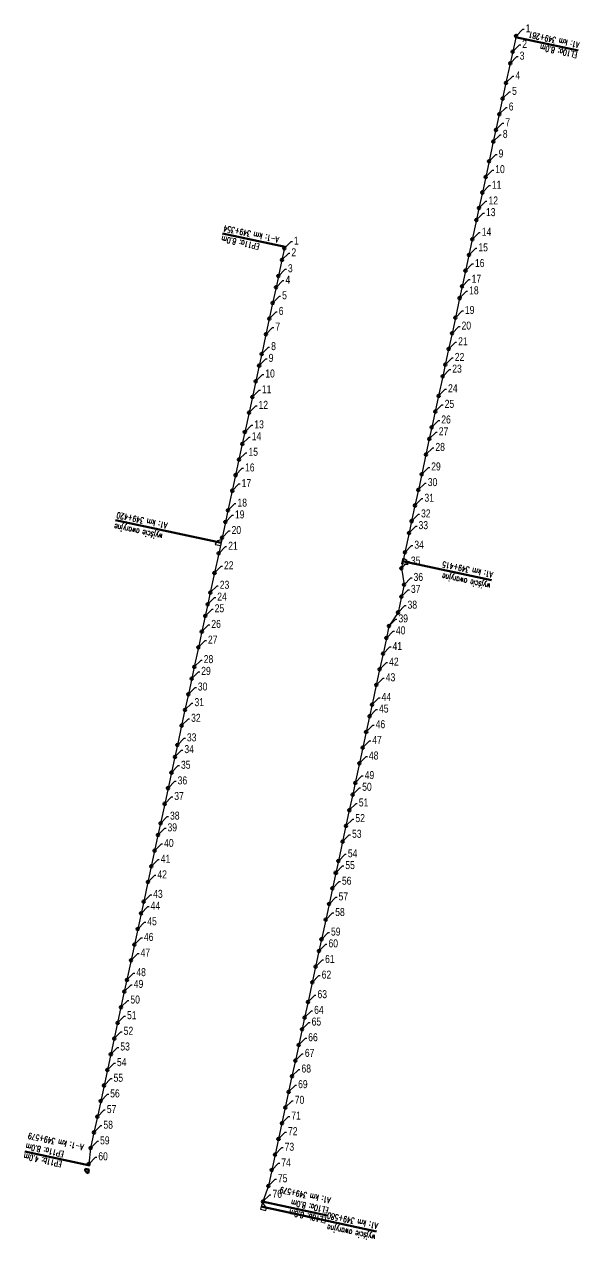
# Model space of a CAD drawing. Header units: metres. Extents: x 7402779 to 7405920, y 5696902 to 5712005.
# Drawn here: x 7405181.2 to 7405319.9, y 5699068.1 to 5699371.8 of the extents above; entities that cross this region are included whole.
import ezdxf

# ---------------------------------------------------------------- set-up
doc = ezdxf.new("R2010")
doc.units = ezdxf.units.M
for name, color, linetype in [('Drzwi ewakuacyjne', 100, 'Continuous'), ('Drzwi ewakuacyjne_opis', 7, 'Continuous'), ('Ekran_akustyczny', 100, 'Continuous'), ('Ekran_akustyczny_4m_opis', 7, 'Continuous'), ('Ekran_akustyczny_8m_opis', 7, 'Continuous'), ('Ekran_akustyczny_pale', 100, 'Continuous'), ('Ekran_akustyczny_pale_opis', 1, 'Continuous')]:
    doc.layers.add(name, color=color, linetype=linetype)
doc.styles.add('CDMSTYLE', font='CDMSIMPL', dxfattribs={"width": 0.8, "bigfont": 'CDMBIGPL'})
doc.styles.add('simplex 0.60', font='simplex.shx', dxfattribs={"width": 0.6})
doc.dimstyles.new('CDM-ME200MM', dxfattribs={"dimscale": 0.2, "dimtxt": 2.5, "dimasz": 1.5, "dimexe": 1.5, "dimexo": 5, "dimgap": 0.5, "dimtad": 1, "dimdec": 0, "dimlfac": 1000, "dimrnd": 1, "dimzin": 9, "dimtxsty": 'CDMSTYLE', "dimblk": 'OBLIQUE', "dimcen": 2.5, "dimdle": 1.5, "dimclrd": 9, "dimclre": 9, "dimadec": 1, "dimazin": 2, "dimtfac": 1, "dimtdec": 0, "dimtix": 1, "dimtmove": 2, "dimatfit": 3, "dimldrblk": 'NONE', "dimfxl": 1, "dimtvp": 1, "dimtolj": 1, "dimtzin": 0, "dimlwd": 25, "dimlwe": 25, "dimarcsym": 0})

# ---------------------------------------------------------------- blocks, each defined once
blk = doc.blocks.new('Wyjście awaryjne')
at = {"layer": 'Drzwi ewakuacyjne'}
blk.add_lwpolyline([(0, 0), (-1.4, 0, 0.414214), (0, -1.4)], format="xyb", close=True, dxfattribs=at)
blk = doc.blocks.new('_None')
blk = doc.blocks.new('_OBLIQUE')
at = {"color": 0, "linetype": 'ByBlock'}
blk.add_line((-0.5, -0.5), (0.5, 0.5), dxfattribs=at)

msp = doc.modelspace()

# ---------------------------------------------------------------- linework, layer by layer
at = {"layer": 'Drzwi ewakuacyjne', "lineweight": 100}
msp.add_lwpolyline([(7405196.43, 5699085.82), (7405197.31, 5699085.63), (7405197.12, 5699084.75, -0.414214)], format="xyb", close=True, dxfattribs=at)
at = {"layer": 'Drzwi ewakuacyjne_opis', "lineweight": 100}
for p, q in [((7405204.01, 5699247.91), (7405230.42, 5699242.23)), ((7405297.91, 5699232.91), (7405275.68, 5699237.7)), ((7405269.2, 5699070.21), (7405240.34, 5699076.42))]:
    msp.add_line(p, q, dxfattribs=at)
at = {"layer": 'Ekran_akustyczny', "linetype": 'Continuous', "lineweight": -3}
for points in [[(7405304.04, 5699368.88), (7405303.19, 5699364.97), (7405302.56, 5699362.04), (7405301.51, 5699357.15), (7405300.67, 5699353.24), (7405299.83, 5699349.33), (7405298.98, 5699345.42), (7405298.35, 5699342.49), (7405297.3, 5699337.6), (7405296.46, 5699333.69), (7405295.62, 5699329.78), (7405294.77, 5699325.87), (7405294.14, 5699322.93), (7405293.09, 5699318.05), (7405292.25, 5699314.14), (7405291.4, 5699310.23), (7405290.56, 5699306.32), (7405289.93, 5699303.38), (7405288.88, 5699298.5), (7405288.04, 5699294.58), (7405287.19, 5699290.67), (7405286.35, 5699286.76), (7405285.72, 5699283.83), (7405284.67, 5699278.94), (7405283.83, 5699275.03), (7405282.98, 5699271.12), (7405282.35, 5699268.19), (7405281.51, 5699264.28), (7405280.46, 5699259.39), (7405279.62, 5699255.48), (7405278.77, 5699251.57), (7405277.93, 5699247.66), (7405277.3, 5699244.73), (7405276.25, 5699239.84), (7405275.39, 5699235.88), (7405276.04, 5699231.78), (7405275.4, 5699228.8), (7405274.55, 5699224.84), (7405272.28, 5699221.43), (7405271.64, 5699218.45), (7405270.8, 5699214.54), (7405269.95, 5699210.62), (7405269.11, 5699206.71), (7405268.06, 5699201.83), (7405267.43, 5699198.89), (7405266.59, 5699194.98), (7405265.74, 5699191.07), (7405264.9, 5699187.16), (7405263.85, 5699182.27), (7405263.22, 5699179.34), (7405262.38, 5699175.43), (7405261.53, 5699171.52), (7405260.69, 5699167.61), (7405259.64, 5699162.72), (7405259.01, 5699159.79), (7405258.17, 5699155.88), (7405257.32, 5699151.97), (7405256.48, 5699148.06), (7405255.43, 5699143.17), (7405254.8, 5699140.24), (7405253.95, 5699136.33), (7405253.11, 5699132.42), (7405252.06, 5699127.53), (7405251.22, 5699123.62), (7405250.59, 5699120.69), (7405249.74, 5699116.78), (7405248.9, 5699112.87), (7405248.06, 5699108.96), (7405247.22, 5699105.04), (7405246.38, 5699101.13), (7405245.53, 5699097.22), (7405244.69, 5699093.31), (7405243.85, 5699089.4), (7405243.01, 5699085.5), (7405242.16, 5699081.54), (7405240.81, 5699077.66)], [(7405246.17, 5699315.85), (7405245.54, 5699312.92), (7405244.68, 5699308.91), (7405244.07, 5699306.07), (7405243.23, 5699302.16), (7405242.38, 5699298.25), (7405241.54, 5699294.34), (7405240.49, 5699289.46), (7405239.86, 5699286.52), (7405239.02, 5699282.61), (7405238.17, 5699278.7), (7405237.33, 5699274.79), (7405236.28, 5699269.9), (7405235.65, 5699266.97), (7405234.81, 5699263.06), (7405233.96, 5699259.15), (7405233.12, 5699255.24), (7405232.07, 5699250.35), (7405231.44, 5699247.42), (7405230.59, 5699243.51), (7405229.75, 5699239.6), (7405228.7, 5699234.71), (7405227.65, 5699229.82), (7405227.02, 5699226.89), (7405226.38, 5699223.96), (7405225.54, 5699220.05), (7405224.7, 5699216.13), (7405223.65, 5699211.25), (7405223.02, 5699208.32), (7405222.17, 5699204.4), (7405221.33, 5699200.49), (7405220.49, 5699196.58), (7405219.44, 5699191.7), (7405218.81, 5699188.76), (7405217.96, 5699184.85), (7405217.12, 5699180.94), (7405216.28, 5699177.03), (7405215.23, 5699172.14), (7405214.59, 5699169.21), (7405213.75, 5699165.3), (7405212.91, 5699161.39), (7405212.07, 5699157.48), (7405211.02, 5699152.59), (7405210.38, 5699149.66), (7405209.54, 5699145.75), (7405208.7, 5699141.84), (7405207.86, 5699137.93), (7405206.8, 5699133.04), (7405206.17, 5699130.11), (7405205.33, 5699126.2), (7405204.49, 5699122.29), (7405203.65, 5699118.38), (7405202.8, 5699114.47), (7405201.96, 5699110.56), (7405201.12, 5699106.65), (7405200.28, 5699102.74), (7405199.44, 5699098.83), (7405198.59, 5699094.92), (7405197.75, 5699091), (7405197.31, 5699087.03)]]:
    msp.add_lwpolyline(points, dxfattribs=at)
at = {"layer": 'Ekran_akustyczny_4m_opis', "lineweight": 100}
msp.add_line((7405181.3, 5699090.16), (7405197.53, 5699086.66), dxfattribs=at)
at = {"layer": 'Ekran_akustyczny_8m_opis', "lineweight": 100}
for p, q in [((7405319.52, 5699365.26), (7405303.88, 5699368.63)), ((7405230.71, 5699319.57), (7405246.35, 5699316.2)), ((7405256.83, 5699074.14), (7405240.6, 5699077.63))]:
    msp.add_line(p, q, dxfattribs=at)
at = {"layer": 'Ekran_akustyczny_pale', "lineweight": 100}
for centre in [(7405304.04, 5699368.88), (7405303.19, 5699364.97), (7405302.56, 5699362.04), (7405301.51, 5699357.15), (7405300.67, 5699353.24), (7405299.83, 5699349.33), (7405298.98, 5699345.42), (7405298.35, 5699342.49), (7405297.3, 5699337.6), (7405296.46, 5699333.69), (7405295.61, 5699329.78), (7405294.77, 5699325.87), (7405294.14, 5699322.93), (7405293.09, 5699318.05), (7405246.17, 5699315.85), (7405245.54, 5699312.92), (7405292.25, 5699314.14), (7405244.68, 5699308.91), (7405291.4, 5699310.23), (7405244.07, 5699306.07), (7405290.56, 5699306.32), (7405289.93, 5699303.38), (7405243.23, 5699302.16), (7405242.38, 5699298.25), (7405288.88, 5699298.5), (7405241.54, 5699294.34), (7405288.04, 5699294.58), (7405287.19, 5699290.67), (7405240.49, 5699289.45), (7405239.86, 5699286.52), (7405286.35, 5699286.76), (7405239.02, 5699282.61), (7405285.72, 5699283.83), (7405238.17, 5699278.7), (7405284.67, 5699278.94), (7405283.83, 5699275.03), (7405237.33, 5699274.79), (7405236.28, 5699269.9), (7405282.98, 5699271.12), (7405235.65, 5699266.97), (7405282.35, 5699268.19), (7405234.81, 5699263.06), (7405281.51, 5699264.28), (7405233.96, 5699259.15), (7405280.46, 5699259.39), (7405233.12, 5699255.24), (7405279.61, 5699255.48), (7405278.77, 5699251.57), (7405232.07, 5699250.35), (7405277.93, 5699247.66), (7405231.44, 5699247.42), (7405277.3, 5699244.73), (7405230.6, 5699243.51), (7405229.75, 5699239.6), (7405276.25, 5699239.84), (7405275.39, 5699235.88), (7405228.7, 5699234.71), (7405227.65, 5699229.82), (7405276.05, 5699231.78), (7405227.02, 5699226.89), (7405275.4, 5699228.8), (7405226.38, 5699223.96), (7405274.55, 5699224.84), (7405272.28, 5699221.43), (7405225.54, 5699220.05), (7405271.64, 5699218.45), (7405224.7, 5699216.14), (7405270.8, 5699214.53), (7405223.65, 5699211.25), (7405223.02, 5699208.31), (7405269.95, 5699210.62), (7405269.11, 5699206.71), (7405222.17, 5699204.4), (7405221.33, 5699200.49), (7405268.06, 5699201.83), (7405220.49, 5699196.58), (7405267.43, 5699198.89), (7405266.59, 5699194.98), (7405219.44, 5699191.7), (7405265.74, 5699191.07), (7405218.81, 5699188.76), (7405264.9, 5699187.16), (7405217.96, 5699184.85), (7405217.12, 5699180.94), (7405263.85, 5699182.27), (7405263.22, 5699179.34), (7405216.28, 5699177.03), (7405262.38, 5699175.43), (7405215.23, 5699172.14), (7405214.59, 5699169.21), (7405261.53, 5699171.52), (7405260.69, 5699167.61), (7405213.75, 5699165.3), (7405259.64, 5699162.72), (7405212.91, 5699161.39), (7405259.01, 5699159.79), (7405212.07, 5699157.48), (7405258.16, 5699155.88), (7405211.02, 5699152.59), (7405257.32, 5699151.97), (7405210.38, 5699149.66), (7405256.48, 5699148.06), (7405209.54, 5699145.75), (7405208.7, 5699141.84), (7405255.43, 5699143.17), (7405254.8, 5699140.24), (7405207.86, 5699137.93), (7405253.95, 5699136.33), (7405206.81, 5699133.04), (7405253.11, 5699132.42), (7405206.17, 5699130.11), (7405205.33, 5699126.2), (7405252.06, 5699127.53), (7405251.22, 5699123.62), (7405204.49, 5699122.29), (7405250.59, 5699120.69), (7405203.65, 5699118.38), (7405202.81, 5699114.47), (7405249.74, 5699116.78), (7405248.9, 5699112.87), (7405201.96, 5699110.56), (7405248.06, 5699108.96), (7405201.12, 5699106.65), (7405247.22, 5699105.04), (7405200.28, 5699102.74), (7405246.38, 5699101.13), (7405199.44, 5699098.83), (7405245.53, 5699097.22), (7405198.59, 5699094.91), (7405244.69, 5699093.31), (7405197.75, 5699091), (7405197.31, 5699087.03), (7405243.85, 5699089.4), (7405243.01, 5699085.5), (7405242.16, 5699081.54), (7405240.81, 5699077.66)]:
    msp.add_circle(centre, 0.3, dxfattribs=at)

# ---------------------------------------------------------------- block references
at = {"layer": 'Drzwi ewakuacyjne', "lineweight": 100}
for p, rotation in [((7405230.28, 5699241.54), 257.9913579576084), ((7405240.19, 5699075.74), 167.8465908324227)]:
    msp.add_blockref('Wyjście awaryjne', p, dxfattribs=dict(at, rotation=rotation))
at = {"layer": 'Drzwi ewakuacyjne', "lineweight": 100, "xscale": -1, "rotation": 77.70182351406606}
msp.add_blockref('Wyjście awaryjne', (7405275.53, 5699237.01), dxfattribs=at)

# ---------------------------------------------------------------- texts
at = {"layer": 'Drzwi ewakuacyjne_opis', "lineweight": 100, "char_height": 1.5, "rotation": 167.8466, "style": 'simplex 0.60'}
for s, insert, attachment_point in [('A1: km 349+420', (7405204.44, 5699249.93), 9), ('wyjście awaryjne', (7405203.92, 5699247.5), 9), ('A1: km 349+415', (7405298.35, 5699234.93), 7), ('wyjście awaryjne', (7405297.82, 5699232.49), 7), ('A1: km 349+580', (7405269.63, 5699072.22), 7), ('wyjście awaryjne', (7405269.11, 5699069.79), 7)]:
    msp.add_mtext(s, dxfattribs=dict(at, insert=insert, attachment_point=attachment_point))
at = {"layer": 'Ekran_akustyczny_4m_opis', "lineweight": 100, "insert": (7405181.21, 5699089.71), "char_height": 1.5, "attachment_point": 9, "rotation": 167.8466, "style": 'simplex 0.60'}
msp.add_mtext('EP11b: 4.0m', dxfattribs=at)
at = {"layer": 'Ekran_akustyczny_8m_opis', "lineweight": 100, "char_height": 1.5, "rotation": 167.8466, "style": 'simplex 0.60'}
for s, insert, attachment_point in [('A1: km 349+281', (7405319.96, 5699367.27), 7), ('EL10a: 8.0m', (7405319.43, 5699364.81), 7), ('A-1: km 349+354', (7405231.15, 5699321.6), 9), ('EP11a: 8.0m', (7405230.58, 5699318.96), 9), ('A-1: km 349+579', (7405182.31, 5699094.84), 9), ('EP11a: 8.0m', (7405181.74, 5699092.2), 9), ('A1: km 349+579', (7405257.79, 5699078.62), 7), ('EL10b: 8.0m', (7405256.73, 5699073.69), 7), ('EL10a: 8.0m', (7405257.26, 5699076.16), 7)]:
    msp.add_mtext(s, dxfattribs=dict(at, insert=insert, attachment_point=attachment_point))
at = {"layer": 'Ekran_akustyczny_pale_opis', "color": 1, "lineweight": 100, "char_height": 2, "attachment_point": 4, "style": 'CDMSTYLE'}
for s, insert in [('1', (7405306.41, 5699370.81)), ('2', (7405305.56, 5699366.9)), ('3', (7405304.93, 5699363.96)), ('4', (7405303.88, 5699359.07)), ('5', (7405303.04, 5699355.16)), ('6', (7405302.2, 5699351.25)), ('7', (7405301.35, 5699347.34)), ('8', (7405300.72, 5699344.41)), ('9', (7405299.67, 5699339.52)), ('10', (7405298.83, 5699335.61)), ('11', (7405297.98, 5699331.7)), ('12', (7405297.14, 5699327.79)), ('13', (7405296.51, 5699324.86)), ('14', (7405295.46, 5699319.97)), ('1', (7405248.54, 5699317.77)), ('2', (7405247.91, 5699314.84)), ('15', (7405294.62, 5699316.06)), ('3', (7405247.05, 5699310.84)), ('16', (7405293.77, 5699312.15)), ('4', (7405246.44, 5699308)), ('17', (7405292.93, 5699308.24)), ('18', (7405292.3, 5699305.31)), ('5', (7405245.6, 5699304.09)), ('6', (7405244.75, 5699300.18)), ('19', (7405291.25, 5699300.42)), ('7', (7405243.91, 5699296.27)), ('20', (7405290.41, 5699296.51)), ('21', (7405289.56, 5699292.6)), ('8', (7405242.86, 5699291.38)), ('9', (7405242.23, 5699288.45)), ('22', (7405288.72, 5699288.69)), ('10', (7405241.39, 5699284.54)), ('23', (7405288.09, 5699285.76)), ('11', (7405240.54, 5699280.63)), ('24', (7405287.04, 5699280.87)), ('12', (7405239.7, 5699276.72)), ('25', (7405286.2, 5699276.96)), ('13', (7405238.65, 5699271.83)), ('26', (7405285.35, 5699273.05)), ('14', (7405238.02, 5699268.89)), ('27', (7405284.72, 5699270.11)), ('28', (7405283.88, 5699266.2)), ('15', (7405237.18, 5699264.98)), ('16', (7405236.33, 5699261.07)), ('29', (7405282.83, 5699261.32)), ('17', (7405235.49, 5699257.16)), ('30', (7405281.98, 5699257.41)), ('31', (7405281.14, 5699253.5)), ('18', (7405234.44, 5699252.28)), ('19', (7405233.81, 5699249.34)), ('32', (7405280.3, 5699249.58)), ('20', (7405232.97, 5699245.43)), ('33', (7405279.67, 5699246.65)), ('21', (7405232.12, 5699241.52)), ('34', (7405278.62, 5699241.76)), ('35', (7405277.76, 5699237.8)), ('22', (7405231.07, 5699236.63)), ('23', (7405230.02, 5699231.75)), ('36', (7405278.42, 5699233.71)), ('24', (7405229.39, 5699228.81)), ('37', (7405277.77, 5699230.72)), ('25', (7405228.75, 5699225.88)), ('38', (7405276.92, 5699226.77)), ('39', (7405274.65, 5699223.35)), ('26', (7405227.91, 5699221.97)), ('40', (7405274.01, 5699220.37)), ('27', (7405227.07, 5699218.06)), ('41', (7405273.17, 5699216.46)), ('28', (7405226.02, 5699213.17)), ('42', (7405272.32, 5699212.55)), ('29', (7405225.39, 5699210.24)), ('43', (7405271.48, 5699208.64)), ('30', (7405224.54, 5699206.33)), ('31', (7405223.7, 5699202.42)), ('44', (7405270.43, 5699203.75)), ('32', (7405222.86, 5699198.51)), ('45', (7405269.8, 5699200.82)), ('46', (7405268.96, 5699196.91)), ('33', (7405221.81, 5699193.62)), ('47', (7405268.11, 5699193)), ('34', (7405221.18, 5699190.69)), ('35', (7405220.33, 5699186.78)), ('48', (7405267.27, 5699189.09)), ('49', (7405266.22, 5699184.2)), ('36', (7405219.49, 5699182.87)), ('50', (7405265.59, 5699181.27)), ('37', (7405218.65, 5699178.96)), ('51', (7405264.75, 5699177.36)), ('38', (7405217.6, 5699174.07)), ('39', (7405216.96, 5699171.14)), ('52', (7405263.9, 5699173.45)), ('53', (7405263.06, 5699169.53)), ('40', (7405216.12, 5699167.23)), ('41', (7405215.28, 5699163.31)), ('54', (7405262.01, 5699164.65)), ('42', (7405214.44, 5699159.4)), ('55', (7405261.38, 5699161.71)), ('56', (7405260.53, 5699157.8)), ('43', (7405213.39, 5699154.52)), ('57', (7405259.69, 5699153.89)), ('44', (7405212.75, 5699151.58)), ('58', (7405258.85, 5699149.98)), ('45', (7405211.91, 5699147.67)), ('46', (7405211.07, 5699143.76)), ('59', (7405257.8, 5699145.1)), ('60', (7405257.17, 5699142.16)), ('47', (7405210.23, 5699139.85)), ('61', (7405256.32, 5699138.25)), ('48', (7405209.18, 5699134.96)), ('49', (7405208.54, 5699132.03)), ('62', (7405255.48, 5699134.34)), ('63', (7405254.43, 5699129.45)), ('50', (7405207.7, 5699128.12)), ('64', (7405253.59, 5699125.54)), ('51', (7405206.86, 5699124.21)), ('65', (7405252.96, 5699122.61)), ('52', (7405206.02, 5699120.3)), ('53', (7405205.18, 5699116.39)), ('66', (7405252.11, 5699118.7)), ('67', (7405251.27, 5699114.79)), ('54', (7405204.33, 5699112.48)), ('68', (7405250.43, 5699110.88)), ('55', (7405203.49, 5699108.57)), ('56', (7405202.65, 5699104.66)), ('69', (7405249.59, 5699106.97)), ('70', (7405248.75, 5699103.06)), ('57', (7405201.81, 5699100.75)), ('71', (7405247.9, 5699099.15)), ('58', (7405200.96, 5699096.84)), ('72', (7405247.06, 5699095.24)), ('59', (7405200.12, 5699092.93)), ('73', (7405246.22, 5699091.33)), ('60', (7405199.68, 5699088.95)), ('74', (7405245.38, 5699087.42)), ('75', (7405244.53, 5699083.46)), ('76', (7405243.18, 5699079.58))]:
    msp.add_mtext(s, dxfattribs=dict(at, insert=insert))

# ---------------------------------------------------------------- leaders
at = {"layer": 'Ekran_akustyczny_pale_opis', "color": 1, "lineweight": 100, "annotation_type": 0, "has_hookline": 1, "hookline_direction": 0}
for points, text_width in [([(7405304.04, 5699368.88), (7405305.73, 5699370.59), (7405306.03, 5699370.59)], 0.381), ([(7405303.19, 5699364.97), (7405304.89, 5699366.68), (7405305.19, 5699366.68)], 1.07), ([(7405302.56, 5699362.04), (7405304.25, 5699363.75), (7405304.55, 5699363.75)], 1.07), ([(7405301.51, 5699357.15), (7405303.2, 5699358.86), (7405303.5, 5699358.86)], 1.14), ([(7405300.67, 5699353.24), (7405302.36, 5699354.95), (7405302.66, 5699354.95)], 1.07), ([(7405299.83, 5699349.33), (7405301.52, 5699351.04), (7405301.82, 5699351.04)], 0.99), ([(7405298.98, 5699345.42), (7405300.67, 5699347.13), (7405300.97, 5699347.13)], 1.07), ([(7405298.35, 5699342.49), (7405300.04, 5699344.2), (7405300.34, 5699344.2)], 1.07), ([(7405297.3, 5699337.6), (7405298.99, 5699339.31), (7405299.29, 5699339.31)], 0.99), ([(7405296.46, 5699333.69), (7405298.15, 5699335.4), (7405298.45, 5699335.4)], 2.29), ([(7405295.61, 5699329.78), (7405297.31, 5699331.49), (7405297.61, 5699331.49)], 1.6), ([(7405294.77, 5699325.87), (7405296.46, 5699327.58), (7405296.76, 5699327.58)], 2.29), ([(7405294.14, 5699322.93), (7405295.83, 5699324.65), (7405296.13, 5699324.65)], 2.29), ([(7405293.09, 5699318.05), (7405294.78, 5699319.76), (7405295.08, 5699319.76)], 2.36), ([(7405246.17, 5699315.85), (7405247.87, 5699317.56), (7405248.17, 5699317.56)], 0.381), ([(7405292.25, 5699314.14), (7405293.94, 5699315.85), (7405294.24, 5699315.85)], 2.29), ([(7405245.54, 5699312.92), (7405247.23, 5699314.63), (7405247.53, 5699314.63)], 1.07), ([(7405291.4, 5699310.23), (7405293.1, 5699311.94), (7405293.4, 5699311.94)], 2.21), ([(7405244.68, 5699308.91), (7405246.37, 5699310.62), (7405246.67, 5699310.62)], 1.07), ([(7405244.07, 5699306.07), (7405245.76, 5699307.79), (7405246.06, 5699307.79)], 1.14), ([(7405290.56, 5699306.32), (7405292.25, 5699308.03), (7405292.55, 5699308.03)], 2.29), ([(7405243.23, 5699302.16), (7405244.92, 5699303.88), (7405245.22, 5699303.88)], 1.07), ([(7405289.93, 5699303.38), (7405291.62, 5699305.1), (7405291.92, 5699305.1)], 2.29), ([(7405242.38, 5699298.25), (7405244.08, 5699299.97), (7405244.38, 5699299.97)], 0.99), ([(7405288.88, 5699298.5), (7405290.57, 5699300.21), (7405290.87, 5699300.21)], 2.21), ([(7405241.54, 5699294.34), (7405243.23, 5699296.06), (7405243.53, 5699296.06)], 1.07), ([(7405288.04, 5699294.58), (7405289.73, 5699296.3), (7405290.03, 5699296.3)], 2.59), ([(7405240.49, 5699289.45), (7405242.18, 5699291.17), (7405242.48, 5699291.17)], 1.07), ([(7405287.19, 5699290.67), (7405288.88, 5699292.39), (7405289.18, 5699292.39)], 1.9), ([(7405239.86, 5699286.52), (7405241.55, 5699288.23), (7405241.85, 5699288.23)], 0.99), ([(7405286.35, 5699286.76), (7405288.04, 5699288.48), (7405288.34, 5699288.48)], 2.59), ([(7405285.72, 5699283.83), (7405287.41, 5699285.54), (7405287.71, 5699285.54)], 2.59), ([(7405239.02, 5699282.61), (7405240.71, 5699284.32), (7405241.01, 5699284.32)], 2.29), ([(7405238.17, 5699278.7), (7405239.87, 5699280.41), (7405240.17, 5699280.41)], 1.6), ([(7405284.67, 5699278.94), (7405286.36, 5699280.66), (7405286.66, 5699280.66)], 2.67), ([(7405237.33, 5699274.79), (7405239.02, 5699276.5), (7405239.32, 5699276.5)], 2.29), ([(7405283.83, 5699275.03), (7405285.52, 5699276.75), (7405285.82, 5699276.75)], 2.59), ([(7405282.98, 5699271.12), (7405284.67, 5699272.84), (7405284.97, 5699272.84)], 2.51), ([(7405236.28, 5699269.9), (7405237.97, 5699271.62), (7405238.27, 5699271.62)], 2.29), ([(7405282.35, 5699268.19), (7405284.04, 5699269.9), (7405284.34, 5699269.9)], 2.59), ([(7405235.65, 5699266.97), (7405237.34, 5699268.68), (7405237.64, 5699268.68)], 2.36), ([(7405234.81, 5699263.06), (7405236.5, 5699264.77), (7405236.8, 5699264.77)], 2.29), ([(7405281.51, 5699264.28), (7405283.2, 5699265.99), (7405283.5, 5699265.99)], 2.59), ([(7405233.96, 5699259.15), (7405235.65, 5699260.86), (7405235.95, 5699260.86)], 2.21), ([(7405280.46, 5699259.39), (7405282.15, 5699261.1), (7405282.45, 5699261.1)], 2.51), ([(7405279.61, 5699255.48), (7405281.31, 5699257.19), (7405281.61, 5699257.19)], 2.59), ([(7405233.12, 5699255.24), (7405234.81, 5699256.95), (7405235.11, 5699256.95)], 2.29), ([(7405232.07, 5699250.35), (7405233.76, 5699252.06), (7405234.06, 5699252.06)], 2.29), ([(7405278.77, 5699251.57), (7405280.46, 5699253.28), (7405280.76, 5699253.28)], 1.9), ([(7405231.44, 5699247.42), (7405233.13, 5699249.13), (7405233.43, 5699249.13)], 2.21), ([(7405277.93, 5699247.66), (7405279.62, 5699249.37), (7405279.92, 5699249.37)], 2.59), ([(7405230.6, 5699243.51), (7405232.29, 5699245.22), (7405232.59, 5699245.22)], 2.59), ([(7405277.3, 5699244.73), (7405278.99, 5699246.44), (7405279.29, 5699246.44)], 2.59), ([(7405229.75, 5699239.6), (7405231.44, 5699241.31), (7405231.74, 5699241.31)], 1.9), ([(7405276.25, 5699239.84), (7405277.94, 5699241.55), (7405278.24, 5699241.55)], 2.67), ([(7405228.7, 5699234.71), (7405230.39, 5699236.42), (7405230.69, 5699236.42)], 2.59), ([(7405275.39, 5699235.88), (7405277.08, 5699237.59), (7405277.38, 5699237.59)], 2.59), ([(7405276.05, 5699231.78), (7405277.74, 5699233.49), (7405278.04, 5699233.49)], 2.51), ([(7405227.65, 5699229.82), (7405229.34, 5699231.53), (7405229.64, 5699231.53)], 2.59), ([(7405275.4, 5699228.8), (7405277.09, 5699230.51), (7405277.39, 5699230.51)], 2.59), ([(7405227.02, 5699226.89), (7405228.71, 5699228.6), (7405229.01, 5699228.6)], 2.67), ([(7405226.38, 5699223.96), (7405228.08, 5699225.67), (7405228.38, 5699225.67)], 2.59), ([(7405274.55, 5699224.84), (7405276.24, 5699226.55), (7405276.54, 5699226.55)], 2.59), ([(7405225.54, 5699220.05), (7405227.23, 5699221.76), (7405227.53, 5699221.76)], 2.51), ([(7405272.28, 5699221.43), (7405273.97, 5699223.14), (7405274.27, 5699223.14)], 2.51), ([(7405224.7, 5699216.14), (7405226.39, 5699217.85), (7405226.69, 5699217.85)], 2.59), ([(7405271.64, 5699218.45), (7405273.33, 5699220.16), (7405273.63, 5699220.16)], 2.59), ([(7405270.8, 5699214.53), (7405272.49, 5699216.25), (7405272.79, 5699216.25)], 1.9), ([(7405223.65, 5699211.25), (7405225.34, 5699212.96), (7405225.64, 5699212.96)], 2.59), ([(7405269.95, 5699210.62), (7405271.65, 5699212.34), (7405271.95, 5699212.34)], 2.59), ([(7405223.02, 5699208.31), (7405224.71, 5699210.03), (7405225.01, 5699210.03)], 2.51), ([(7405222.17, 5699204.4), (7405223.87, 5699206.12), (7405224.17, 5699206.12)], 2.59), ([(7405269.11, 5699206.71), (7405270.8, 5699208.43), (7405271.1, 5699208.43)], 2.59), ([(7405268.06, 5699201.83), (7405269.75, 5699203.54), (7405270.05, 5699203.54)], 2.67), ([(7405221.33, 5699200.49), (7405223.02, 5699202.21), (7405223.32, 5699202.21)], 1.9), ([(7405267.43, 5699198.89), (7405269.12, 5699200.61), (7405269.42, 5699200.61)], 2.59), ([(7405220.49, 5699196.58), (7405222.18, 5699198.3), (7405222.48, 5699198.3)], 2.59), ([(7405266.59, 5699194.98), (7405268.28, 5699196.7), (7405268.58, 5699196.7)], 2.51), ([(7405219.44, 5699191.7), (7405221.13, 5699193.41), (7405221.43, 5699193.41)], 2.59), ([(7405218.81, 5699188.76), (7405220.5, 5699190.48), (7405220.8, 5699190.48)], 2.67), ([(7405265.74, 5699191.07), (7405267.43, 5699192.79), (7405267.73, 5699192.79)], 2.59), ([(7405264.9, 5699187.16), (7405266.59, 5699188.88), (7405266.89, 5699188.88)], 2.59), ([(7405217.96, 5699184.85), (7405219.65, 5699186.57), (7405219.95, 5699186.57)], 2.59), ([(7405217.12, 5699180.94), (7405218.81, 5699182.66), (7405219.11, 5699182.66)], 2.51), ([(7405263.85, 5699182.27), (7405265.54, 5699183.99), (7405265.84, 5699183.99)], 2.51), ([(7405216.28, 5699177.03), (7405217.97, 5699178.74), (7405218.27, 5699178.74)], 2.59), ([(7405263.22, 5699179.34), (7405264.91, 5699181.05), (7405265.21, 5699181.05)], 2.59), ([(7405262.38, 5699175.43), (7405264.07, 5699177.14), (7405264.37, 5699177.14)], 1.9), ([(7405215.23, 5699172.14), (7405216.92, 5699173.86), (7405217.22, 5699173.86)], 2.59), ([(7405261.53, 5699171.52), (7405263.22, 5699173.23), (7405263.52, 5699173.23)], 2.59), ([(7405214.59, 5699169.21), (7405216.29, 5699170.92), (7405216.59, 5699170.92)], 2.51), ([(7405260.69, 5699167.61), (7405262.38, 5699169.32), (7405262.68, 5699169.32)], 2.59), ([(7405213.75, 5699165.3), (7405215.44, 5699167.01), (7405215.74, 5699167.01)], 2.59), ([(7405212.91, 5699161.39), (7405214.6, 5699163.1), (7405214.9, 5699163.1)], 1.9), ([(7405259.64, 5699162.72), (7405261.33, 5699164.44), (7405261.63, 5699164.44)], 2.67), ([(7405259.01, 5699159.79), (7405260.7, 5699161.5), (7405261, 5699161.5)], 2.59), ([(7405212.07, 5699157.48), (7405213.76, 5699159.19), (7405214.06, 5699159.19)], 2.59), ([(7405258.16, 5699155.88), (7405259.86, 5699157.59), (7405260.16, 5699157.59)], 2.51), ([(7405211.02, 5699152.59), (7405212.71, 5699154.31), (7405213.01, 5699154.31)], 2.59), ([(7405210.38, 5699149.66), (7405212.08, 5699151.37), (7405212.38, 5699151.37)], 2.67), ([(7405257.32, 5699151.97), (7405259.01, 5699153.68), (7405259.31, 5699153.68)], 2.59), ([(7405256.48, 5699148.06), (7405258.17, 5699149.77), (7405258.47, 5699149.77)], 2.59), ([(7405209.54, 5699145.75), (7405211.23, 5699147.46), (7405211.53, 5699147.46)], 2.59), ([(7405255.43, 5699143.17), (7405257.12, 5699144.88), (7405257.42, 5699144.88)], 2.51), ([(7405208.7, 5699141.84), (7405210.39, 5699143.55), (7405210.69, 5699143.55)], 2.51), ([(7405254.8, 5699140.24), (7405256.49, 5699141.95), (7405256.79, 5699141.95)], 2.59), ([(7405207.86, 5699137.93), (7405209.55, 5699139.64), (7405209.85, 5699139.64)], 2.59), ([(7405253.95, 5699136.33), (7405255.65, 5699138.04), (7405255.95, 5699138.04)], 1.9), ([(7405206.81, 5699133.04), (7405208.5, 5699134.75), (7405208.8, 5699134.75)], 2.59), ([(7405253.11, 5699132.42), (7405254.8, 5699134.13), (7405255.1, 5699134.13)], 2.59), ([(7405206.17, 5699130.11), (7405207.86, 5699131.82), (7405208.16, 5699131.82)], 2.51), ([(7405205.33, 5699126.2), (7405207.02, 5699127.91), (7405207.32, 5699127.91)], 2.59), ([(7405252.06, 5699127.53), (7405253.75, 5699129.24), (7405254.05, 5699129.24)], 2.59), ([(7405204.49, 5699122.29), (7405206.18, 5699124), (7405206.48, 5699124)], 1.9), ([(7405251.22, 5699123.62), (7405252.91, 5699125.33), (7405253.21, 5699125.33)], 2.67), ([(7405250.59, 5699120.69), (7405252.28, 5699122.4), (7405252.58, 5699122.4)], 2.59), ([(7405203.65, 5699118.38), (7405205.34, 5699120.09), (7405205.64, 5699120.09)], 2.59), ([(7405249.74, 5699116.78), (7405251.43, 5699118.49), (7405251.73, 5699118.49)], 2.51), ([(7405202.81, 5699114.47), (7405204.5, 5699116.18), (7405204.8, 5699116.18)], 2.59), ([(7405248.9, 5699112.87), (7405250.59, 5699114.58), (7405250.89, 5699114.58)], 2.59), ([(7405201.96, 5699110.56), (7405203.65, 5699112.27), (7405203.95, 5699112.27)], 2.67), ([(7405201.12, 5699106.65), (7405202.81, 5699108.36), (7405203.11, 5699108.36)], 2.59), ([(7405248.06, 5699108.96), (7405249.75, 5699110.67), (7405250.05, 5699110.67)], 2.59), ([(7405247.22, 5699105.04), (7405248.91, 5699106.76), (7405249.21, 5699106.76)], 2.51), ([(7405200.28, 5699102.74), (7405201.97, 5699104.45), (7405202.27, 5699104.45)], 2.51), ([(7405246.38, 5699101.13), (7405248.07, 5699102.85), (7405248.37, 5699102.85)], 2.59), ([(7405199.44, 5699098.83), (7405201.13, 5699100.54), (7405201.43, 5699100.54)], 2.59), ([(7405198.59, 5699094.91), (7405200.29, 5699096.63), (7405200.59, 5699096.63)], 2.59), ([(7405245.53, 5699097.22), (7405247.22, 5699098.94), (7405247.52, 5699098.94)], 1.9), ([(7405244.69, 5699093.31), (7405246.38, 5699095.03), (7405246.68, 5699095.03)], 2.59), ([(7405197.75, 5699091), (7405199.44, 5699092.72), (7405199.74, 5699092.72)], 2.51), ([(7405243.85, 5699089.4), (7405245.54, 5699091.12), (7405245.84, 5699091.12)], 2.59), ([(7405197.31, 5699087.03), (7405199, 5699088.74), (7405199.3, 5699088.74)], 2.59), ([(7405243.01, 5699085.5), (7405244.7, 5699087.21), (7405245, 5699087.21)], 2.67), ([(7405242.16, 5699081.54), (7405243.85, 5699083.25), (7405244.15, 5699083.25)], 2.59), ([(7405240.81, 5699077.66), (7405242.5, 5699079.37), (7405242.8, 5699079.37)], 2.51)]:
    msp.add_leader(points, dimstyle='CDM-ME200MM', override={"dimtxt": 3.5, "dimgap": 0.5, "dimtad": 0, "dimzin": 0, "dimclrd": 1}, dxfattribs=dict(at, text_width=text_width))

doc.saveas('drawing.dxf')
